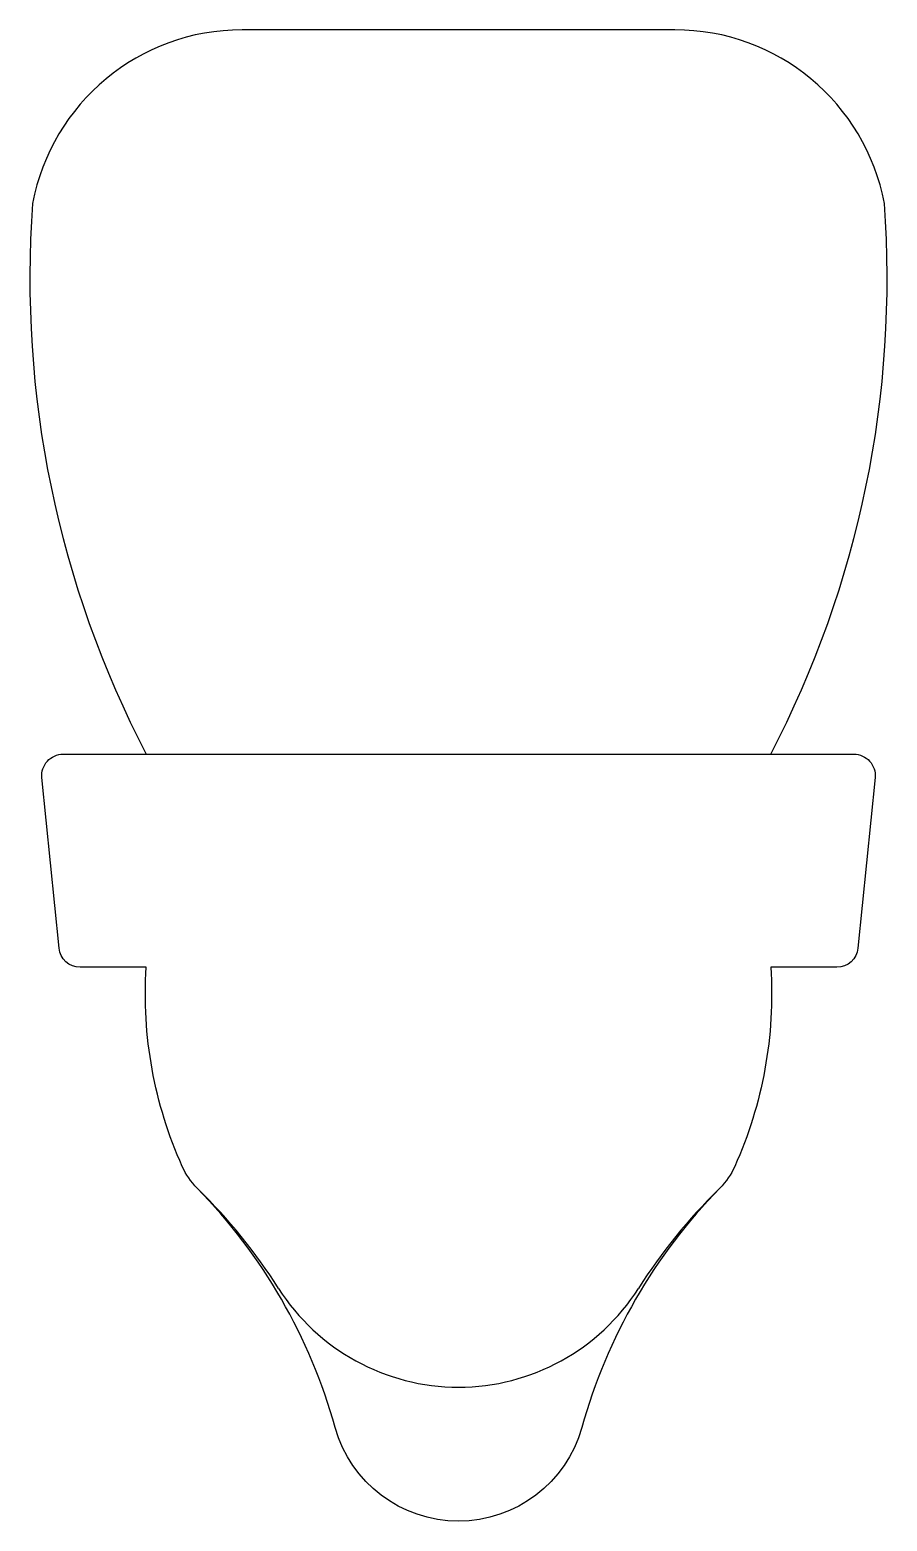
# Model space of a CAD drawing. Extents: x -0.201 to 0.201, y -0.36 to 0.34.
import ezdxf

# ---------------------------------------------------------------- set-up
doc = ezdxf.new("R2010")
doc.units = 0
doc.layers.add('SN', color=7, linetype='CONTINUOUS')

msp = doc.modelspace()

# ---------------------------------------------------------------- linework, layer by layer
at = {"layer": 'SN', "color": 0}
msp.add_lwpolyline([(0.1465, 0, 0.139148), (0.19978, 0.25846, 0.360827), (0.1015, 0.34), (-0.1015, 0.34, 0.360827), (-0.19978, 0.25846, 0.139148), (-0.1465, 0)], format="xyb", dxfattribs=at)
msp.add_lwpolyline([(0.1954, -0.011), (0.1874, -0.091, -0.385314), (0.17745, -0.1), (0.1465, -0.1, -0.121928), (0.12955, -0.19353, -0.088546), (0.12262, -0.20369, 0.126732), (0.05781, -0.31606, -0.760044), (-0.05781, -0.31606, 0.126732), (-0.12262, -0.20369, -0.088546), (-0.12955, -0.19353, -0.121928), (-0.1465, -0.1), (-0.17745, -0.1, -0.385314), (-0.1874, -0.091), (-0.1954, -0.011, -0.443716), (-0.18545, 0), (0.18545, 0, -0.443716)], format="xyb", close=True, dxfattribs=at)
for centre, radius, start, end in [((-0.30423, -0.3903), 0.26038, 32.4169, 45.61637), ((0.30423, -0.3903), 0.26038, 134.38363, 147.5831), ((0, -0.19711), 0.1, 212.4169, 327.5831)]:
    msp.add_arc(centre, radius, start, end, dxfattribs=at)

doc.saveas('drawing.dxf')
